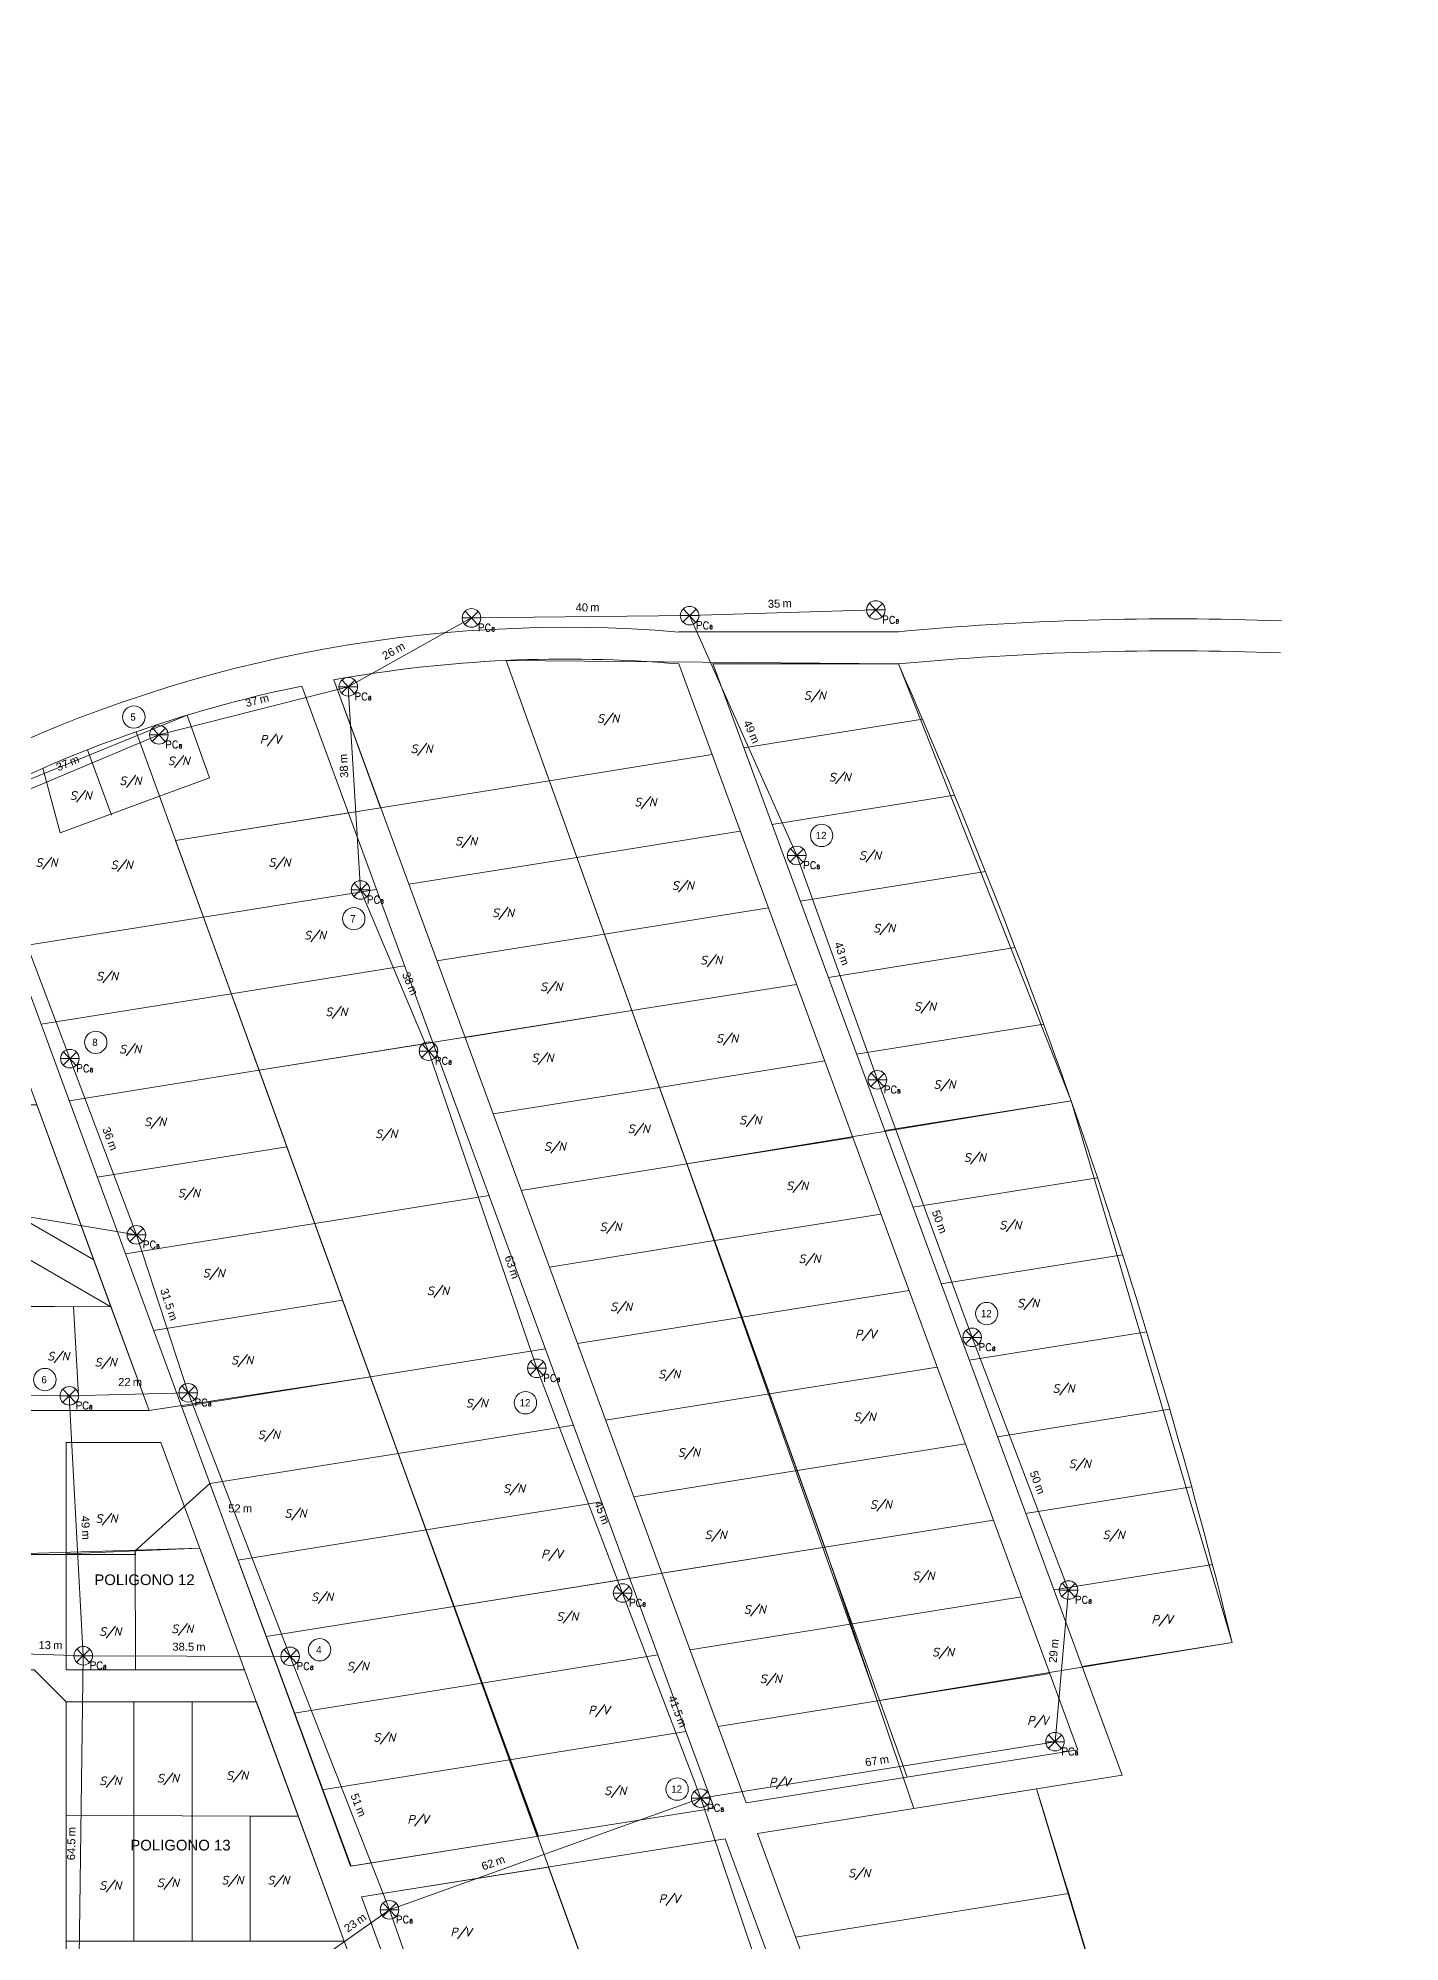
# Model space of a CAD drawing. Header units: metres. Extents: x 276196 to 280123, y 1482787 to 1490589.
# Drawn here: x 278548 to 278803.2, y 1489622.8 to 1489979.5 of the extents above; entities that cross this region are included whole.
import ezdxf
from ezdxf.enums import TextEntityAlignment as Align

# ---------------------------------------------------------------- set-up
doc = ezdxf.new("R2010")
doc.units = ezdxf.units.M
for name, color, linetype, lineweight in [('_ADDRESSDIBUJO', 7, 'Continuous', 0), ('_HOUSECOUNT', 7, 'Continuous', 0), ('_LOTLINE', 4, 'Continuous', 0), ('_MICROZONES', 2, 'Continuous', 0), ('_POLEPED', 7, 'Continuous', 0), ('_STRAND', 3, 'Continuous', 0), ('_STRANDDISTANCE', 3, 'Continuous', 0), ('_STREET', 5, 'Continuous', 0)]:
    doc.layers.add(name, color=color, linetype=linetype, lineweight=lineweight)
doc.styles.add('Address', font='ITALICS.shx', dxfattribs={"height": 1.5})
doc.styles.add('ROMANS', font='romans.shx', dxfattribs={"height": 0.2})
doc.styles.get("Standard").update_dxf_attribs({"font": 'arial.ttf'})
doc.styles.add('Style-ENGINEERING', font='ENGINEERING.shx')

# ---------------------------------------------------------------- blocks, each defined once
blk = doc.blocks.new('PC8_N')
at = {"layer": '_POLEPED', "color": 1}
for p, q in [((-1.24, -1.22), (1.24, 1.22)), ((-1.19, 1.27), (1.19, -1.27)), ((-1.74, 0), (1.74, 0))]:
    blk.add_line(p, q, dxfattribs=at)
blk.add_circle((0, 0), 1.74, dxfattribs=at)
at = {"layer": '_POLEPED', "linetype": 'Continuous', "style": 'ROMANS'}
for s, height, p in [('PC', 1.391, (1.18, -2.51)), ('8', 0.732, (3.72, -2.51))]:
    blk.add_text(s, height=height, rotation=359.6478, dxfattribs=at).set_placement(p)
blk = doc.blocks.new('PV')
at = {"layer": '_ADDRESSDIBUJO', "color": 7, "linetype": 'Continuous', "lineweight": 0, "style": 'Address'}
blk.add_text('P/V', height=1.5, dxfattribs=at).set_placement((2.09, 0.23), align=Align.CENTER)
blk = doc.blocks.new('SN')
at = {"layer": '_ADDRESSDIBUJO', "color": 7, "linetype": 'Continuous', "lineweight": 0, "style": 'Address'}
blk.add_text('S/N', height=1.5, dxfattribs=at).set_placement((2, 0), align=Align.CENTER)
blk = doc.blocks.new('HCRES_8')
at = {"layer": '_HOUSECOUNT', "color": 1, "linetype": 'Continuous', "lineweight": 0}
blk.add_circle((0.14, 0), 2.1, dxfattribs=at)
at = {"layer": '_HOUSECOUNT', "color": 7, "linetype": 'Continuous', "lineweight": 0, "style": 'Style-ENGINEERING'}
blk.add_text('8', height=1.35, dxfattribs=at).set_placement((0, 0), align=Align.MIDDLE_CENTER)
blk = doc.blocks.new('HCRES_6')
at = {"layer": '_HOUSECOUNT', "color": 1, "linetype": 'Continuous', "lineweight": 0}
blk.add_circle((0.14, 0), 2.1, dxfattribs=at)
at = {"layer": '_HOUSECOUNT', "color": 7, "linetype": 'Continuous', "lineweight": 0, "style": 'Style-ENGINEERING'}
blk.add_text('6', height=1.35, dxfattribs=at).set_placement((0, 0), align=Align.MIDDLE_CENTER)
blk = doc.blocks.new('HCRES_4')
at = {"layer": '_HOUSECOUNT', "color": 1, "linetype": 'Continuous', "lineweight": 0}
blk.add_circle((0.14, 0), 2.1, dxfattribs=at)
at = {"layer": '_HOUSECOUNT', "color": 7, "linetype": 'Continuous', "lineweight": 0, "style": 'Style-ENGINEERING'}
blk.add_text('4', height=1.35, dxfattribs=at).set_placement((0, 0), align=Align.MIDDLE_CENTER)
blk = doc.blocks.new('HCRES_5')
at = {"layer": '_HOUSECOUNT', "color": 1, "linetype": 'Continuous', "lineweight": 0}
blk.add_circle((0.14, 0), 2.1, dxfattribs=at)
at = {"layer": '_HOUSECOUNT', "color": 7, "linetype": 'Continuous', "lineweight": 0, "style": 'Style-ENGINEERING'}
blk.add_text('5', height=1.35, dxfattribs=at).set_placement((0, 0), align=Align.MIDDLE_CENTER)
blk = doc.blocks.new('HCRES_7')
at = {"layer": '_HOUSECOUNT', "color": 1, "linetype": 'Continuous', "lineweight": 0}
blk.add_circle((0.14, 0), 2.1, dxfattribs=at)
at = {"layer": '_HOUSECOUNT', "color": 7, "linetype": 'Continuous', "lineweight": 0, "style": 'Style-ENGINEERING'}
blk.add_text('7', height=1.35, dxfattribs=at).set_placement((0, 0), align=Align.MIDDLE_CENTER)
blk = doc.blocks.new('HCRES_12')
at = {"layer": '_HOUSECOUNT', "color": 1, "linetype": 'Continuous', "lineweight": 0}
blk.add_ellipse((0, 0), major_axis=(-1.48, 1.48), ratio=1, start_param=3.926991, end_param=10.210176, dxfattribs=at)
at = {"layer": '_HOUSECOUNT', "color": 7, "linetype": 'Continuous', "lineweight": 0, "style": 'Style-ENGINEERING'}
blk.add_text('12', height=1.35, dxfattribs=at).set_placement((-0.08, 0), align=Align.MIDDLE_CENTER)
blk = doc.blocks.new('LONGITUD_RED')
at = {"layer": '_STRANDDISTANCE'}
blk.add_text('m', height=1.5, dxfattribs=at).set_placement((1.57, 0))
at = {"layer": '_STRANDDISTANCE', "flags": 4}
blk.add_attdef('?', text='', height=1.5, dxfattribs=at).set_placement((1.17, 0), align=Align.RIGHT)

msp = doc.modelspace()

# ---------------------------------------------------------------- linework, layer by layer
at = {"layer": '_LOTLINE'}
for p, q in [((278558.45, 1489750.59), (278497.76, 1489915.66)), ((278668.09, 1489868.25), (278709.22, 1489868.25)), ((278710.89, 1489653.63), (278635.71, 1489862.91)), ((278742.84, 1489658.74), (278668.09, 1489862.25)), ((278751.13, 1489653.99), (278674.45, 1489862.33)), ((278674.48, 1489862.25), (278709.22, 1489862.25)), ((278674.69, 1489647.83), (278597.44, 1489858.11)), ((278680.72, 1489648.8), (278603.41, 1489859.27)), ((278575.94, 1489852.65), (278580.17, 1489840.91)), ((278641.57, 1489642.53), (278566.38, 1489849.54)), ((278680.26, 1489846.53), (278713.74, 1489851.88)), ((278557.3, 1489846.17), (278561.75, 1489833.94)), ((278643.81, 1489840.37), (278674.33, 1489845.26)), ((278548.93, 1489842.71), (278552.18, 1489830.59)), ((278570.78, 1489837.45), (278580.17, 1489840.91)), ((278612.21, 1489835.31), (278643.81, 1489840.37)), ((278606.54, 1489636.93), (278533.64, 1489835.39)), ((278552.18, 1489830.59), (278570.78, 1489837.45)), ((278685.54, 1489832.18), (278719.74, 1489837.65)), ((278573.78, 1489829.17), (278606.17, 1489834.35)), ((278648.97, 1489826.01), (278679.6, 1489830.91)), ((278617.48, 1489820.97), (278648.97, 1489826.01)), ((278690.82, 1489817.83), (278725.52, 1489823.39)), ((278579, 1489814.81), (278611.44, 1489820)), ((278543.3, 1489809.1), (278579, 1489814.81)), ((278654.13, 1489811.64), (278684.87, 1489816.56)), ((278622.75, 1489806.62), (278654.13, 1489811.64)), ((278696.1, 1489803.49), (278731.09, 1489809.09)), ((278584.21, 1489800.45), (278616.71, 1489805.65)), ((278548.57, 1489794.75), (278584.21, 1489800.45)), ((278659.29, 1489797.28), (278690.14, 1489802.21)), ((278628.02, 1489792.27), (278659.29, 1489797.28)), ((278701.38, 1489789.14), (278736.44, 1489794.75)), ((278589.43, 1489786.1), (278621.98, 1489791.31)), ((278553.84, 1489780.4), (278589.43, 1489786.1)), ((278664.45, 1489782.91), (278695.41, 1489787.87)), ((278633.29, 1489777.93), (278664.45, 1489782.91)), ((278706.66, 1489774.8), (278741.58, 1489780.38)), ((278559.11, 1489766.05), (278594.64, 1489771.74)), ((278669.61, 1489768.55), (278700.68, 1489773.52)), ((278526.37, 1489769.12), (278558.45, 1489750.59)), ((278638.56, 1489763.58), (278669.61, 1489768.55)), ((278523.37, 1489763.92), (278561.68, 1489741.8)), ((278711.94, 1489760.45), (278746.51, 1489765.98)), ((278599.86, 1489757.38), (278632.52, 1489762.61)), ((278564.38, 1489751.71), (278599.86, 1489757.38)), ((278674.77, 1489754.18), (278705.95, 1489759.17)), ((278643.83, 1489749.23), (278674.77, 1489754.18)), ((278717.22, 1489746.1), (278751.23, 1489751.55)), ((278471.27, 1489742.12), (278561.68, 1489741.8)), ((278555.61, 1489725.14), (278554.63, 1489741.82)), ((278568.83, 1489722.35), (278561.68, 1489741.8)), ((278569.65, 1489737.36), (278605.07, 1489743.03)), ((278679.93, 1489739.82), (278711.22, 1489744.83)), ((278649.1, 1489734.88), (278679.93, 1489739.82)), ((278722.5, 1489731.76), (278755.75, 1489737.08)), ((278610.29, 1489728.67), (278643.06, 1489733.92)), ((278574.92, 1489723.01), (278610.29, 1489728.67)), ((278685.09, 1489725.45), (278716.49, 1489730.48)), ((278654.37, 1489720.54), (278685.09, 1489725.45)), ((278471.27, 1489722.35), (278568.83, 1489722.35)), ((278727.78, 1489717.41), (278760.06, 1489722.58)), ((278615.5, 1489714.31), (278648.33, 1489719.57)), ((278553.28, 1489716.35), (278571.04, 1489716.35)), ((278553.28, 1489673.72), (278553.28, 1489716.35)), ((278586.71, 1489673.72), (278571.04, 1489716.35)), ((278580.19, 1489708.66), (278615.5, 1489714.31)), ((278690.25, 1489711.09), (278721.76, 1489716.13)), ((278659.64, 1489706.19), (278690.25, 1489711.09)), ((278733.06, 1489703.07), (278764.16, 1489708.04)), ((278620.72, 1489699.96), (278653.6, 1489705.22)), ((278585.46, 1489694.32), (278620.72, 1489699.96)), ((278695.41, 1489696.72), (278727.03, 1489701.78)), ((278553.28, 1489695.46), (278578.31, 1489696.57)), ((278566.25, 1489673.72), (278566.21, 1489696.03)), ((278664.91, 1489691.84), (278695.41, 1489696.72)), ((278738.34, 1489688.72), (278768.06, 1489693.48)), ((278625.93, 1489685.6), (278658.87, 1489690.87)), ((278590.73, 1489679.97), (278625.93, 1489685.6)), ((278700.57, 1489682.36), (278732.3, 1489687.44)), ((278670.18, 1489677.49), (278700.57, 1489682.36)), ((278743.62, 1489674.38), (278771.76, 1489678.88)), ((278631.14, 1489671.25), (278664.14, 1489676.53)), ((278553.28, 1489673.72), (278586.71, 1489673.72)), ((278596, 1489665.62), (278631.14, 1489671.25)), ((278705.73, 1489667.99), (278737.57, 1489673.09)), ((278553.28, 1489622.92), (278553.28, 1489667.72)), ((278553.28, 1489667.72), (278588.92, 1489667.72)), ((278565.97, 1489622.92), (278565.97, 1489667.72)), ((278576.87, 1489622.92), (278576.87, 1489667.72)), ((278605.39, 1489622.92), (278588.92, 1489667.72)), ((278675.45, 1489663.15), (278705.73, 1489667.99)), ((278636.36, 1489656.89), (278669.41, 1489662.18)), ((278601.27, 1489651.27), (278636.36, 1489656.89)), ((278680.72, 1489648.8), (278742.84, 1489658.74)), ((278682.83, 1489643.06), (278751.13, 1489653.99)), ((278587.77, 1489622.92), (278587.77, 1489646.34)), ((278596.78, 1489646.34), (278587.77, 1489646.34)), ((278606.54, 1489636.93), (278674.69, 1489647.83)), ((278608.65, 1489631.19), (278676.79, 1489642.09)), ((278766.99, 1489396.56), (278676.79, 1489642.09)), ((278798.42, 1489328.41), (278682.83, 1489643.06)), ((278730.92, 1489396.56), (278643.66, 1489636.79)), ((278694.84, 1489396.56), (278608.65, 1489631.19)), ((278689.96, 1489623.64), (278741.12, 1489631.83)), ((278553.28, 1489622.92), (278605.39, 1489622.92))]:
    msp.add_line(p, q, dxfattribs=at)
msp.add_lwpolyline([(278553.28, 1489646.46), (278596.78, 1489646.34)], dxfattribs=at)
for centre, radius, start, end in [((282836.21, 1488521.3), 4648.65, 153.99913, 161.9915), ((282853.64, 1488513.52), 4661.73, 153.9712, 161.85462), ((278760.61, 1489325.74), 544.97, 87.8528, 95.4711), ((278647, 1489615.27), 253.85, 85.2349, 117.0729), ((278646.92, 1489618.27), 244.9, 85.0417, 100.2345), ((278760.61, 1489325.74), 538.97, 87.8528, 95.4711), ((277694.33, 1489413.77), 1109.57, 13.82353, 23.84055), ((278646.92, 1489618.27), 244.9, 101.6567, 117.5529), ((275754.85, 1488723.93), 3121.23, 12.40611, 17.28695)]:
    msp.add_arc(centre, radius, start, end, dxfattribs=at)
at = {"layer": '_MICROZONES'}
for points in [[(278635.71, 1489862.91, 0.033099), (278603.41, 1489859.27), (278612.21, 1489835.31), (278573.78, 1489829.17), (278589.43, 1489786.1), (278659.29, 1489797.28)], [(278511.49, 1489802.99, -0.068408), (278526.77, 1489779.61), (278547.78, 1489779.61), (278568.83, 1489722.35), (278610.29, 1489728.67), (278579, 1489814.81), (278543.3, 1489809.1), (278539.18, 1489802.99)]]:
    msp.add_lwpolyline(points, format="xyb", close=True, dxfattribs=at)
for points in [[(278635.71, 1489862.91), (278669.61, 1489768.55), (278741.58, 1489780.38), (278709.22, 1489862.25)], [(278543.3, 1489809.1), (278533.64, 1489835.39), (278575.94, 1489852.65), (278580.17, 1489840.91), (278570.78, 1489837.45), (278579, 1489814.81)], [(278471.27, 1489742.12), (278561.68, 1489741.8), (278547.78, 1489779.61), (278526.77, 1489779.61), (278515.6, 1489797.01), (278490.05, 1489797.01), (278489.86, 1489784.7), (278471.27, 1489784.7)], [(278589.43, 1489786.1), (278659.29, 1489797.28), (278695.41, 1489696.72), (278625.93, 1489685.6)], [(278669.61, 1489768.55), (278705.24, 1489667.91), (278771.76, 1489678.88), (278741.58, 1489780.38)], [(278533.53, 1489741.9), (278533.23, 1489722.35), (278535.26, 1489716.35), (278535.26, 1489695.35), (278566.25, 1489695.35), (278566.21, 1489696.03), (278580.19, 1489708.66), (278615.5, 1489714.31), (278610.29, 1489728.67), (278568.83, 1489722.35), (278561.68, 1489741.8)], [(278471.27, 1489693.26), (278578.31, 1489696.57), (278596.78, 1489646.34), (278553.28, 1489646.46), (278553.28, 1489667.72), (278547.28, 1489673.72), (278471.27, 1489673.72)], [(278626.01, 1489685.61), (278661.15, 1489588.65), (278749.78, 1489602.83), (278735.09, 1489651.42), (278712.12, 1489647.75), (278695.41, 1489696.72)], [(278553.28, 1489646.46), (278553.28, 1489595.94), (278615.32, 1489595.93), (278596.78, 1489646.34)], [(278643.66, 1489636.79), (278708.08, 1489459.44), (278673.76, 1489453.95), (278608.65, 1489631.19)]]:
    msp.add_lwpolyline(points, close=True, dxfattribs=at)
msp.add_lwpolyline([(278580.19, 1489708.66), (278615.5, 1489714.31), (278641.77, 1489642.56), (278606.69, 1489636.95), (278580.19, 1489708.66)], dxfattribs=at)
at = {"layer": '_STRAND'}
for p, q in [((278606.14, 1489857.98), (278629.23, 1489870.88)), ((278629.23, 1489870.88), (278670.1, 1489871.31)), ((278670.1, 1489871.31), (278704.99, 1489872.37)), ((278670.1, 1489871.31), (278690.19, 1489826.36)), ((278570.66, 1489848.97), (278606.14, 1489857.98)), ((278608.44, 1489819.9), (278606.14, 1489857.98)), ((278536.46, 1489834.62), (278570.66, 1489848.97)), ((278553.97, 1489788.29), (278536.46, 1489834.62)), ((278690.19, 1489826.36), (278705.29, 1489784.31)), ((278621.18, 1489789.7), (278608.44, 1489819.9)), ((278566.45, 1489755.26), (278553.97, 1489788.29)), ((278641.48, 1489730.25), (278621.18, 1489789.7)), ((278705.29, 1489784.31), (278723.05, 1489736.05)), ((278512.64, 1489764.24), (278566.45, 1489755.26)), ((278566.45, 1489755.26), (278576.14, 1489725.67)), ((278723.05, 1489736.05), (278741.11, 1489688.7)), ((278657.55, 1489688.14), (278641.48, 1489730.25)), ((278553.87, 1489725.1), (278515.75, 1489725.56)), ((278576.14, 1489725.67), (278553.87, 1489725.1)), ((278556.49, 1489676.39), (278553.87, 1489725.1)), ((278576.14, 1489725.67), (278595.25, 1489676.26)), ((278741.11, 1489688.7), (278738.57, 1489660.28)), ((278672.18, 1489649.69), (278657.55, 1489688.14)), ((278543.49, 1489676.82), (278556.49, 1489676.39)), ((278595.25, 1489676.26), (278556.49, 1489676.39)), ((278595.25, 1489676.26), (278613.87, 1489628.77)), ((278672.18, 1489649.69), (278738.57, 1489660.28)), ((278613.87, 1489628.77), (278672.18, 1489649.69)), ((278688.05, 1489602.77), (278672.18, 1489649.69)), ((278595, 1489615.44), (278613.87, 1489628.77)), ((278635.17, 1489567.88), (278613.87, 1489628.77))]:
    msp.add_line(p, q, dxfattribs=at)
at = {"layer": '_STRANDDISTANCE'}
msp.add_line((278555.58, 1489611.84), (278556.49, 1489676.39), dxfattribs=at)

# ---------------------------------------------------------------- block references
at = {"layer": '_ADDRESSDIBUJO'}
for name, p in [('SN', (278691.57, 1489855.6)), ('SN', (278652.84, 1489851.29)), ('PV', (278589.45, 1489847.13)), ('SN', (278617.88, 1489845.62)), ('SN', (278696.23, 1489840.28)), ('SN', (278563.34, 1489839.62)), ('SN', (278659.83, 1489835.63)), ('SN', (278626.21, 1489828.31)), ('SN', (278701.89, 1489825.63)), ('SN', (278547.61, 1489824.28)), ('SN', (278591.26, 1489824.31)), ('SN', (278666.82, 1489819.98)), ('SN', (278633.14, 1489814.86)), ('SN', (278704.55, 1489811.97)), ('SN', (278597.91, 1489810.65)), ('SN', (278672.14, 1489805.99)), ('SN', (278558.95, 1489802.98)), ('SN', (278642.18, 1489801)), ('SN', (278712.21, 1489797.32)), ('SN', (278601.91, 1489796.33)), ('SN', (278675.14, 1489791.34)), ('SN', (278563.28, 1489789.33)), ('SN', (278640.52, 1489787.67)), ('SN', (278715.87, 1489782.67)), ('SN', (278567.94, 1489775.67)), ('SN', (278679.47, 1489776.02)), ('SN', (278611.27, 1489773.44)), ('SN', (278658.56, 1489774.4)), ('SN', (278642.86, 1489771.06)), ('SN', (278721.53, 1489769.01)), ('SN', (278574.26, 1489762.35)), ('SN', (278688.24, 1489763.68)), ('SN', (278653.29, 1489756.02)), ('SN', (278728.19, 1489756.36)), ('SN', (278578.92, 1489747.36)), ('SN', (278690.57, 1489750.03)), ('SN', (278620.95, 1489744.03)), ('SN', (278655.29, 1489741.04)), ('SN', (278731.52, 1489741.7)), ('PV', (278700.97, 1489735.66)), ('SN', (278584.25, 1489731.04)), ('SN', (278664.28, 1489728.38)), ('SN', (278738.17, 1489725.72)), ('SN', (278628.21, 1489722.95)), ('SN', (278700.89, 1489720.39)), ('SN', (278589.24, 1489717.06)), ('SN', (278667.94, 1489713.73)), ('SN', (278741.22, 1489711.62)), ('SN', (278635.2, 1489706.97)), ('SN', (278594.26, 1489702.3)), ('SN', (278703.94, 1489703.96)), ('SN', (278672.98, 1489698.3)), ('SN', (278747.55, 1489698.3)), ('PV', (278642.18, 1489694.45)), ('SN', (278711.93, 1489690.64)), ('SN', (278599.25, 1489686.65)), ('SN', (278645.19, 1489682.99)), ('SN', (278680.31, 1489684.31)), ('SN', (278715.59, 1489676.32)), ('SN', (278605.91, 1489673.66)), ('SN', (278683.3, 1489671.32)), ('PV', (278650.99, 1489665.21)), ('PV', (278733.24, 1489663.24)), ('SN', (278610.9, 1489660.34)), ('PV', (278684.85, 1489651.71)), ('SN', (278654.17, 1489650.35)), ('PV', (278617.1, 1489644.74)), ('SN', (278699.89, 1489634.92)), ('PV', (278664.17, 1489629.85)), ('PV', (278625.14, 1489623.61))]:
    msp.add_blockref(name, p, dxfattribs=at)
at = {"layer": '_MICROZONES', "zscale": 0.001}
for name, p in [('HCRES_5', (278565.83, 1489852.31)), ('SN', (278572.36, 1489843.33)), ('SN', (278554, 1489836.83)), ('HCRES_12', (278694.84, 1489830.11)), ('SN', (278561.67, 1489823.83)), ('HCRES_7', (278607.03, 1489814.52)), ('HCRES_8', (278558.68, 1489791.34)), ('HCRES_12', (278725.77, 1489740.51)), ('HCRES_6', (278549.15, 1489728.13)), ('HCRES_12', (278639.35, 1489723.8)), ('PV', (278756.52, 1489682.17)), ('HCRES_4', (278600.64, 1489677.52)), ('HCRES_12', (278667.76, 1489651.39))]:
    msp.add_blockref(name, p, dxfattribs=at)
at = {"layer": '_POLEPED'}
for p in [(278704.99, 1489872.37), (278629.23, 1489870.88), (278670.1, 1489871.31), (278606.14, 1489857.98), (278570.66, 1489848.97), (278690.18, 1489826.36), (278608.44, 1489819.9), (278553.97, 1489788.29), (278621.18, 1489789.7), (278705.29, 1489784.31), (278566.45, 1489755.26), (278723.05, 1489736.05), (278641.48, 1489730.25), (278553.87, 1489725.1), (278576.14, 1489725.67), (278657.55, 1489688.14), (278741.11, 1489688.7), (278556.49, 1489676.39), (278595.25, 1489676.26), (278738.57, 1489660.28), (278672.18, 1489649.69), (278613.87, 1489628.77)]:
    msp.add_blockref('PC8_N', p, dxfattribs=at)
at = {"layer": '_STRANDDISTANCE'}
ref = msp.add_blockref('LONGITUD_RED', (278685.95, 1489872.79), dxfattribs=dict(at, rotation=1.734264571218809))
ref.add_attrib('?', '35', dxfattribs={"height": 1.5, "rotation": 1.7343}).set_placement((278687.11, 1489872.83), align=Align.RIGHT)
ref = msp.add_blockref('LONGITUD_RED', (278649.91, 1489872.1), dxfattribs=dict(at, rotation=0.6090733291034912))
ref.add_attrib('?', '40', dxfattribs={"height": 1.5, "rotation": 0.6091}).set_placement((278651.08, 1489872.11), align=Align.RIGHT)
ref = msp.add_blockref('LONGITUD_RED', (278614.04, 1489863.54), dxfattribs=dict(at, rotation=29.18364721336977))
ref.add_attrib('?', '26', dxfattribs={"height": 1.5, "rotation": 29.1836}).set_placement((278615.06, 1489864.11), align=Align.RIGHT)
ref = msp.add_blockref('LONGITUD_RED', (278588.2, 1489854.45), dxfattribs=dict(at, rotation=14.25704096147616))
ref.add_attrib('?', '37', dxfattribs={"height": 1.5, "rotation": 14.257}).set_placement((278589.33, 1489854.74), align=Align.RIGHT)
ref = msp.add_blockref('LONGITUD_RED', (278680.62, 1489850.23), dxfattribs=dict(at, rotation=294.0760739528114))
ref.add_attrib('?', '49', dxfattribs={"height": 1.5, "rotation": 294.0761}).set_placement((278681.09, 1489849.16), align=Align.RIGHT)
ref = msp.add_blockref('LONGITUD_RED', (278606.1, 1489842.12), dxfattribs=dict(at, rotation=93.45406775171637))
ref.add_attrib('?', '38', dxfattribs={"height": 1.5, "rotation": 93.4541}).set_placement((278606.03, 1489843.28), align=Align.RIGHT)
ref = msp.add_blockref('LONGITUD_RED', (278552.85, 1489842.58), dxfattribs=dict(at, rotation=22.75902538730335))
ref.add_attrib('?', '37', dxfattribs={"height": 1.5, "rotation": 22.759}).set_placement((278553.93, 1489843.03), align=Align.RIGHT)
ref = msp.add_blockref('LONGITUD_RED', (278697.58, 1489808.73), dxfattribs=dict(at, rotation=289.753197658267))
ref.add_attrib('?', '43', dxfattribs={"height": 1.5, "rotation": 289.7532}).set_placement((278697.97, 1489807.64), align=Align.RIGHT)
ref = msp.add_blockref('LONGITUD_RED', (278616.63, 1489803.06), dxfattribs=dict(at, rotation=292.8786933003706))
ref.add_attrib('?', '38', dxfattribs={"height": 1.5, "rotation": 292.8787}).set_placement((278617.09, 1489801.98), align=Align.RIGHT)
ref = msp.add_blockref('LONGITUD_RED', (278560.43, 1489774.02), dxfattribs=dict(at, rotation=290.7048691738617))
ref.add_attrib('?', '36', dxfattribs={"height": 1.5, "rotation": 290.7049}).set_placement((278560.84, 1489772.93), align=Align.RIGHT)
ref = msp.add_blockref('LONGITUD_RED', (278715.86, 1489758.48), dxfattribs=dict(at, rotation=290.2100357018821))
ref.add_attrib('?', '50', dxfattribs={"height": 1.5, "rotation": 290.21}).set_placement((278716.26, 1489757.39), align=Align.RIGHT)
ref = msp.add_blockref('LONGITUD_RED', (278635.79, 1489750.01), dxfattribs=dict(at, rotation=288.8475472856555))
ref.add_attrib('?', '63', dxfattribs={"height": 1.5, "rotation": 288.8475}).set_placement((278636.17, 1489748.91), align=Align.RIGHT)
ref = msp.add_blockref('LONGITUD_RED', (278571.78, 1489742.18), dxfattribs=dict(at, rotation=288.1247776700867))
ref.add_attrib('?', '31.5', dxfattribs={"height": 1.5, "rotation": 288.1248}).set_placement((278572.15, 1489741.07), align=Align.RIGHT)
ref = msp.add_blockref('LONGITUD_RED', (278564.19, 1489726.93), dxfattribs=at)
ref.add_attrib('?', '22', dxfattribs={"height": 1.5}).set_placement((278565.36, 1489726.93), align=Align.RIGHT)
ref = msp.add_blockref('LONGITUD_RED', (278734.2, 1489709.61), dxfattribs=dict(at, rotation=290.8740249471643))
ref.add_attrib('?', '50', dxfattribs={"height": 1.5, "rotation": 290.874}).set_placement((278734.62, 1489708.53), align=Align.RIGHT)
ref = msp.add_blockref('LONGITUD_RED', (278556.14, 1489701.41), dxfattribs=dict(at, rotation=273.0783740982305))
ref.add_attrib('?', '49', dxfattribs={"height": 1.5, "rotation": 273.0784}).set_placement((278556.21, 1489700.25), align=Align.RIGHT)
ref = msp.add_blockref('LONGITUD_RED', (278584.81, 1489703.25), dxfattribs=at)
ref.add_attrib('?', '52', dxfattribs={"height": 1.5}).set_placement((278585.98, 1489703.25), align=Align.RIGHT)
ref = msp.add_blockref('LONGITUD_RED', (278652.6, 1489703.92), dxfattribs=dict(at, rotation=290.8954329318745))
ref.add_attrib('?', '45', dxfattribs={"height": 1.5, "rotation": 290.8954}).set_placement((278653.02, 1489702.83), align=Align.RIGHT)
ref = msp.add_blockref('LONGITUD_RED', (278549.27, 1489677.63), dxfattribs=at)
ref.add_attrib('?', '13', dxfattribs={"height": 1.5}).set_placement((278550.43, 1489677.63), align=Align.RIGHT)
ref = msp.add_blockref('LONGITUD_RED', (278576.09, 1489677.32), dxfattribs=dict(at, rotation=359.8082167070471))
ref.add_attrib('?', '38.5', dxfattribs={"height": 1.5, "rotation": 359.8082}).set_placement((278577.26, 1489677.32), align=Align.RIGHT)
ref = msp.add_blockref('LONGITUD_RED', (278738.98, 1489676.16), dxfattribs=dict(at, rotation=84.90295587268342))
ref.add_attrib('?', '29', dxfattribs={"height": 1.5, "rotation": 84.903}).set_placement((278739.09, 1489677.32), align=Align.RIGHT)
ref = msp.add_blockref('LONGITUD_RED', (278667.1, 1489665.87), dxfattribs=dict(at, rotation=290.8299025491314))
ref.add_attrib('?', '41.5', dxfattribs={"height": 1.5, "rotation": 290.8299}).set_placement((278667.51, 1489664.78), align=Align.RIGHT)
ref = msp.add_blockref('LONGITUD_RED', (278704.27, 1489655.82), dxfattribs=dict(at, rotation=9.067644823453977))
ref.add_attrib('?', '67', dxfattribs={"height": 1.5, "rotation": 9.0676}).set_placement((278705.42, 1489656.01), align=Align.RIGHT)
ref = msp.add_blockref('LONGITUD_RED', (278606.96, 1489649.14), dxfattribs=dict(at, rotation=291.4059706726734))
ref.add_attrib('?', '51', dxfattribs={"height": 1.5, "rotation": 291.406}).set_placement((278607.38, 1489648.06), align=Align.RIGHT)
ref = msp.add_blockref('LONGITUD_RED', (278554.99, 1489640.96), dxfattribs=dict(at, rotation=89.19327210844372))
ref.add_attrib('?', '64.5', dxfattribs={"height": 1.5, "rotation": 89.1933}).set_placement((278555.01, 1489642.13), align=Align.RIGHT)
ref = msp.add_blockref('LONGITUD_RED', (278632.53, 1489636.53), dxfattribs=dict(at, rotation=19.73307194112768))
ref.add_attrib('?', '62', dxfattribs={"height": 1.5, "rotation": 19.7331}).set_placement((278633.63, 1489636.92), align=Align.RIGHT)
ref = msp.add_blockref('LONGITUD_RED', (278606.99, 1489625.13), dxfattribs=dict(at, rotation=35.25467422465629))
ref.add_attrib('?', '23', dxfattribs={"height": 1.5, "rotation": 35.2547}).set_placement((278607.94, 1489625.81), align=Align.RIGHT)

# ---------------------------------------------------------------- texts
at = {"layer": '_ADDRESSDIBUJO', "color": 7, "linetype": 'Continuous', "lineweight": 0, "style": 'Address'}
for p in [(278551.81, 1489731.75), (278560.67, 1489730.64), (278560.83, 1489701.35), (278561.55, 1489680.17), (278575.03, 1489680.67), (278561.55, 1489652.18), (278572.35, 1489652.68), (278585.31, 1489653.18), (278572.35, 1489633.1), (278584.44, 1489633.6), (278593.05, 1489633.55), (278561.55, 1489632.6)]:
    msp.add_text('S/N', height=1.5, dxfattribs=at).set_placement(p, align=Align.CENTER)
at = {"layer": '_STREET'}
for s, p in [('POLIGONO 12', (278558.57, 1489689.63)), ('POLIGONO 13', (278565.31, 1489639.89))]:
    msp.add_text(s, height=2, dxfattribs=at).set_placement(p)

doc.saveas('drawing.dxf')
